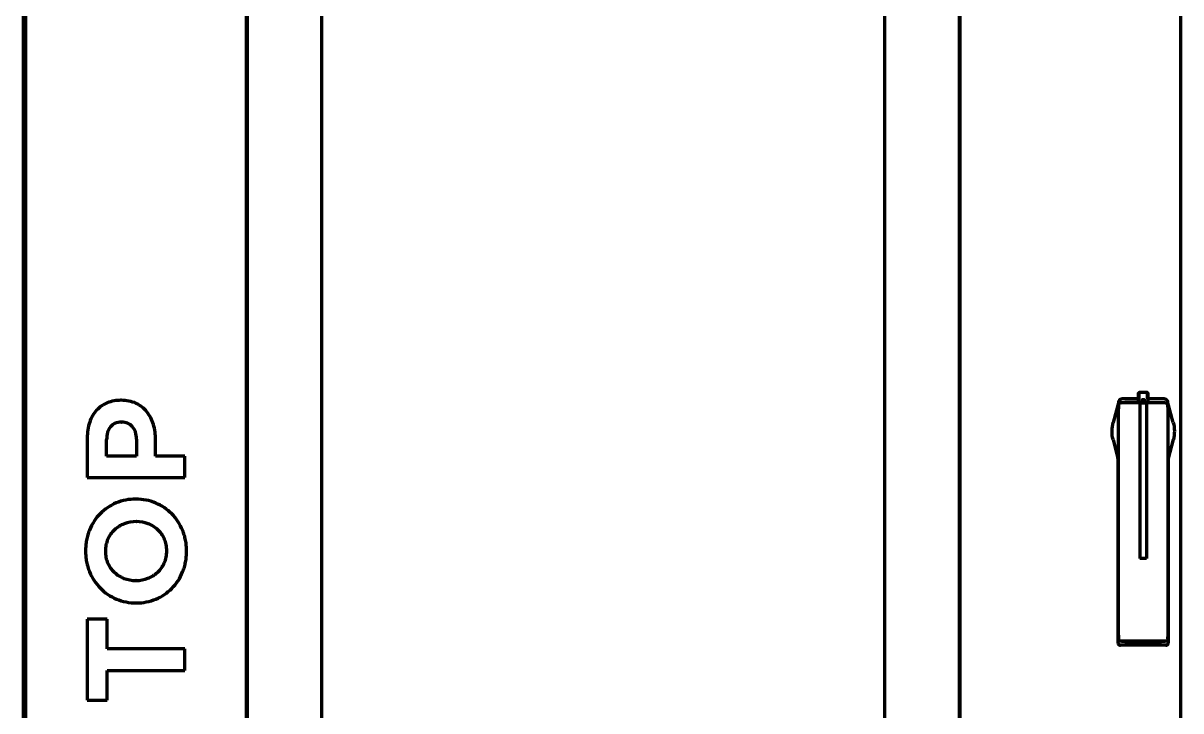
# Model space of a CAD drawing. Header units: inches. Extents: x 904 to 7172, y 213 to 5528.
# Drawn here: x 2797 to 3689, y 2673 to 3203 of the extents above; entities that cross this region are included whole.
import ezdxf

# ---------------------------------------------------------------- set-up
doc = ezdxf.new("R2010")
doc.units = ezdxf.units.IN

msp = doc.modelspace()

# ---------------------------------------------------------------- linework, layer by layer
at = {"linetype": 'Continuous', "lineweight": 70}
for p, q in [((2797.12, 3702.12), (2797.12, 2036.92)), ((2799.12, 2052.72), (2799.12, 3700.72)), ((2969.12, 2250.74), (2969.12, 3700.72)), ((2969.62, 3700.22), (2969.62, 2250.82)), ((3518.62, 2250.82), (3518.62, 3700.22)), ((3519.12, 2250.74), (3519.12, 3700.72)), ((3689.12, 2052.72), (3689.12, 3700.72)), ((3027.12, 3585.22), (3027.12, 2365.82)), ((3461.12, 2365.82), (3461.12, 3585.22)), ((3657.1, 2918.95), (3663.14, 2918.95)), ((2872.72, 2912.72), (2872.5, 2912.72)), ((3641.44, 2911.91), (3637.01, 2895.75)), ((3641.13, 2909.02), (3641.33, 2909.92)), ((3645.94, 2910.82), (3643.13, 2910.82)), ((3643.31, 2910.95), (3645.97, 2910.95)), ((3644.39, 2910.82), (3644.39, 2910.95)), ((3645.92, 2911.2), (3656.26, 2911.2)), ((3657.62, 2910.82), (3645.94, 2910.82)), ((3645.97, 2910.95), (3656.26, 2910.95)), ((3654.37, 2910.95), (3654.37, 2910.82)), ((3656.26, 2911.2), (3656.26, 2911.96)), ((3656.26, 2910.95), (3656.39, 2910.95)), ((3656.3, 2913.96), (3656.47, 2913.79)), ((3656.39, 2910.95), (3656.39, 2910.82)), ((3656.4, 2910.95), (3656.5, 2910.95)), ((3656.5, 2910.95), (3656.5, 2913.95)), ((3656.98, 2910.95), (3656.5, 2910.95)), ((3656.84, 2910.95), (3656.84, 2910.82)), ((3656.98, 2910.95), (3658.38, 2910.95)), ((3657.62, 2910.82), (3662.62, 2910.82)), ((3657.62, 2910.82), (3657.62, 2790.72)), ((3658.62, 2910.95), (3658.38, 2910.95)), ((3658.62, 2910.95), (3658.62, 2912.45)), ((3659.11, 2910.95), (3658.62, 2910.95)), ((3661.13, 2910.95), (3659.11, 2910.95)), ((3661.11, 2913.2), (3659.12, 2913.2)), ((3659.12, 2912.95), (3661.12, 2912.95)), ((3661.62, 2910.95), (3661.13, 2910.95)), ((3661.62, 2910.95), (3661.62, 2912.45)), ((3661.86, 2910.95), (3661.62, 2910.95)), ((3661.86, 2910.95), (3663.26, 2910.95)), ((3674.29, 2910.82), (3662.62, 2910.82)), ((3662.62, 2910.82), (3662.62, 2790.72)), ((3663.74, 2910.95), (3663.26, 2910.95)), ((3663.4, 2910.95), (3663.4, 2910.82)), ((3663.74, 2913.95), (3663.74, 2910.95)), ((3663.74, 2910.95), (3663.83, 2910.95)), ((3663.94, 2913.96), (3663.77, 2913.79)), ((3663.85, 2910.95), (3663.85, 2910.82)), ((3663.85, 2910.95), (3663.97, 2910.95)), ((3663.97, 2910.95), (3674.26, 2910.95)), ((3663.98, 2911.2), (3663.98, 2911.96)), ((3665.87, 2910.82), (3665.87, 2910.95)), ((3674.26, 2910.95), (3676.93, 2910.95)), ((3677.11, 2910.82), (3674.29, 2910.82)), ((3675.85, 2910.95), (3675.85, 2910.82)), ((3683.22, 2895.75), (3678.8, 2911.91)), ((3679.1, 2909.02), (3678.91, 2909.92)), ((3640.98, 2731.68), (3640.98, 2906.24)), ((3679.26, 2731.68), (3679.26, 2906.24)), ((2872.83, 2895.95), (2873.04, 2895.95)), ((2846.48, 2883.9), (2846.48, 2853.15)), ((2861.43, 2869.71), (2861.43, 2882.5)), ((2884.44, 2882.83), (2884.44, 2869.71)), ((2899.17, 2869.71), (2899.17, 2882.29)), ((3636.12, 2888.9), (3636.12, 2889.06)), ((3636.88, 2882.58), (3640.55, 2867.77)), ((3679.69, 2867.8), (3683.35, 2882.58)), ((3684.11, 2889.06), (3684.11, 2888.9)), ((2884.44, 2869.71), (2861.43, 2869.71)), ((2921.76, 2869.71), (2899.17, 2869.71)), ((2921.76, 2853.15), (2921.76, 2869.71)), ((3640.69, 2867.62), (3640.69, 2725.97)), ((3679.55, 2725.97), (3679.55, 2867.58)), ((2846.48, 2853.15), (2921.76, 2853.15)), ((2884.12, 2836.59), (2883.9, 2836.59)), ((2884.12, 2819.27), (2884.33, 2819.27)), ((3662.62, 2790.72), (3657.62, 2790.72)), ((2884.12, 2773.89), (2883.9, 2773.89)), ((2884.12, 2756.58), (2884.33, 2756.58)), ((2861.75, 2744.09), (2846.48, 2744.09)), ((2846.48, 2744.09), (2846.48, 2681.72)), ((2861.75, 2721.19), (2861.75, 2744.09)), ((2921.76, 2721.19), (2861.75, 2721.19)), ((2921.76, 2704.63), (2921.76, 2721.19)), ((3641.13, 2728.9), (3641.33, 2727.99)), ((3643.31, 2723.97), (3642.69, 2723.97)), ((3645.94, 2727.1), (3643.13, 2727.1)), ((3645.97, 2726.97), (3643.31, 2726.97)), ((3646.38, 2723.97), (3643.31, 2723.97)), ((3674.32, 2726.72), (3645.92, 2726.72)), ((3674.29, 2727.1), (3645.94, 2727.1)), ((3674.26, 2726.97), (3645.97, 2726.97)), ((3673.86, 2723.97), (3646.38, 2723.97)), ((3676.93, 2723.97), (3673.86, 2723.97)), ((3676.93, 2726.97), (3674.26, 2726.97)), ((3677.11, 2727.1), (3674.29, 2727.1)), ((3677.54, 2723.97), (3676.93, 2723.97)), ((3679.1, 2728.9), (3678.91, 2727.99)), ((2861.75, 2704.63), (2921.76, 2704.63)), ((2861.75, 2681.72), (2861.75, 2704.63)), ((2846.48, 2681.72), (2861.75, 2681.72))]:
    msp.add_line(p, q, dxfattribs=at)
for centre, start, end in [((3659.12, 2912.45), 90, 180), ((3661.12, 2912.45), 0, 90)]:
    msp.add_arc(centre, 0.5, start, end, dxfattribs=at)
for centre, major_axis, ratio, start_param, end_param in [((3641.21, 2906.24), (0, -2.96), 0.078459, 3.489667, 4.712389), ((3641.73, 2895.86), (0, -14.97), 0.078459, 3.390853, 3.489628), ((3647.3, 2913.86), (4, 0), 0.017455, 1.803065, 2.654284), ((3660.12, 2912.92), (59.7, 0), 0.017455, 1.634877, 1.803065), ((3656.4, 2910.55), (0, 0.4), 0.035998, 0, 0.799669), ((3663.83, 2910.55), (0, 0.4), 0.035998, 5.483517, 6.283185), ((3660.12, 2912.92), (59.7, 0), 0.017455, 1.338527, 1.506716), ((3672.94, 2913.86), (4, 0), 0.017455, 0.48731, 1.338527), ((3678.51, 2895.86), (0, -14.97), 0.078459, 2.793557, 2.892332), ((3679.02, 2906.24), (0, -2.96), 0.078459, 1.570796, 2.793518), ((3641.21, 2731.68), (0, 2.96), 0.078459, 1.570796, 2.793518), ((3679.02, 2731.68), (0, 2.96), 0.078459, 3.489667, 4.712389), ((3642.69, 2725.97), (2, 0), 0.999657, 3.141593, 4.712389), ((3641.73, 2742.06), (0, -14.97), 0.078459, 5.935149, 6.033925), ((3677.54, 2725.97), (2, 0), 0.999657, 4.712389, 6.283185), ((3678.51, 2742.06), (0, -14.97), 0.078459, 0.249261, 0.348036)]:
    msp.add_ellipse(centre, major_axis=major_axis, ratio=ratio, start_param=start_param, end_param=end_param, dxfattribs=at)
for points, degree, knots in [([(3656.5, 2913.95), (3656.5, 2914.03), (3656.5, 2914.11), (3656.5, 2914.28), (3656.5, 2914.36), (3656.5, 2914.6), (3656.5, 2914.76), (3656.51, 2915.07), (3656.51, 2915.22), (3656.51, 2915.41), (3656.51, 2915.45), (3656.51, 2915.52), (3656.51, 2915.63), (3656.51, 2915.81), (3656.51, 2915.95), (3656.51, 2916.05), (3656.51, 2916.08), (3656.52, 2916.15), (3656.52, 2916.19), (3656.52, 2916.35), (3656.52, 2916.47), (3656.52, 2916.71), (3656.53, 2916.83), (3656.53, 2917.04), (3656.53, 2917.15), (3656.54, 2917.29), (3656.54, 2917.34), (3656.54, 2917.41), (3656.54, 2917.43), (3656.54, 2917.48), (3656.54, 2917.5), (3656.54, 2917.61), (3656.55, 2917.69), (3656.55, 2917.83), (3656.56, 2917.97), (3656.56, 2918.08), (3656.57, 2918.15), (3656.57, 2918.16), (3656.57, 2918.19), (3656.57, 2918.2), (3656.57, 2918.23), (3656.57, 2918.25), (3656.58, 2918.31), (3656.58, 2918.37), (3656.59, 2918.41), (3656.59, 2918.44), (3656.6, 2918.45), (3656.6, 2918.45)], 3, [0, 0, 0, 0, 0.03125, 0.03125, 0.0625, 0.0625, 0.125, 0.125, 0.1875, 0.1875, 0.203125, 0.203125, 0.21875, 0.25, 0.28125, 0.28125, 0.296875, 0.296875, 0.3125, 0.3125, 0.375, 0.375, 0.4375, 0.4375, 0.5, 0.5, 0.53125, 0.53125, 0.546875, 0.546875, 0.5625, 0.5625, 0.625, 0.625, 0.6875, 0.75, 0.75, 0.765625, 0.765625, 0.78125, 0.78125, 0.8125, 0.8125, 0.875, 0.9375, 0.9375, 1, 1, 1, 1]), ([(3656.98, 2913.95), (3656.98, 2913.99), (3656.98, 2914.04), (3656.98, 2914.13), (3656.98, 2914.17), (3656.98, 2914.26), (3656.98, 2914.31), (3656.98, 2914.4), (3656.98, 2914.44), (3656.98, 2914.67), (3656.98, 2914.84), (3656.98, 2915.18), (3656.98, 2915.35), (3656.98, 2915.56), (3656.98, 2915.6), (3656.98, 2915.68), (3656.98, 2915.72), (3656.99, 2915.84), (3656.99, 2915.92), (3656.99, 2916.16), (3656.99, 2916.31), (3656.99, 2916.49), (3657, 2916.53), (3657, 2916.6), (3657, 2916.71), (3657, 2916.81), (3657, 2917.01), (3657.01, 2917.13), (3657.01, 2917.38), (3657.01, 2917.49), (3657.02, 2917.65), (3657.02, 2917.71), (3657.02, 2917.81), (3657.02, 2917.86), (3657.03, 2918.01), (3657.03, 2918.1), (3657.04, 2918.26), (3657.04, 2918.41), (3657.05, 2918.54), (3657.06, 2918.61), (3657.06, 2918.63), (3657.06, 2918.65), (3657.06, 2918.67), (3657.06, 2918.7), (3657.06, 2918.73), (3657.07, 2918.79), (3657.08, 2918.87), (3657.08, 2918.91), (3657.09, 2918.93), (3657.09, 2918.94), (3657.09, 2918.94), (3657.09, 2918.94), (3657.1, 2918.95), (3657.1, 2918.95), (3657.1, 2918.95), (3657.1, 2918.95), (3657.1, 2918.95)], 3, [0, 0, 0, 0, 0.015625, 0.015625, 0.03125, 0.03125, 0.046875, 0.046875, 0.0625, 0.0625, 0.125, 0.125, 0.1875, 0.1875, 0.203125, 0.203125, 0.21875, 0.21875, 0.25, 0.25, 0.3125, 0.3125, 0.328125, 0.328125, 0.34375, 0.375, 0.375, 0.4375, 0.4375, 0.5, 0.5, 0.53125, 0.53125, 0.5625, 0.5625, 0.625, 0.625, 0.6875, 0.75, 0.75, 0.765625, 0.765625, 0.78125, 0.78125, 0.8125, 0.8125, 0.875, 0.9375, 0.9375, 0.96875, 0.96875, 0.984375, 0.992188, 0.996094, 0.996094, 1, 1, 1, 1]), ([(3663.14, 2918.95), (3663.14, 2918.95), (3663.14, 2918.95), (3663.14, 2918.95), (3663.14, 2918.95), (3663.14, 2918.94), (3663.15, 2918.94), (3663.15, 2918.93), (3663.15, 2918.91), (3663.16, 2918.89), (3663.16, 2918.88), (3663.16, 2918.87), (3663.16, 2918.86), (3663.16, 2918.83), (3663.17, 2918.79), (3663.18, 2918.71), (3663.18, 2918.61), (3663.19, 2918.48), (3663.2, 2918.34), (3663.2, 2918.26), (3663.2, 2918.16), (3663.2, 2918.14), (3663.2, 2918.09), (3663.21, 2918.03), (3663.21, 2917.96), (3663.21, 2917.81), (3663.22, 2917.71), (3663.22, 2917.57), (3663.22, 2917.54), (3663.22, 2917.49), (3663.22, 2917.46), (3663.23, 2917.37), (3663.23, 2917.31), (3663.23, 2917.13), (3663.23, 2917), (3663.24, 2916.74), (3663.24, 2916.6), (3663.24, 2916.41), (3663.24, 2916.38), (3663.25, 2916.3), (3663.25, 2916.27), (3663.25, 2916.15), (3663.25, 2916.08), (3663.25, 2915.84), (3663.25, 2915.68), (3663.26, 2915.36), (3663.26, 2915.19), (3663.26, 2914.93), (3663.26, 2914.84), (3663.26, 2914.71), (3663.26, 2914.67), (3663.26, 2914.58), (3663.26, 2914.53), (3663.26, 2914.31), (3663.26, 2914.13), (3663.26, 2913.95)], 3, [0, 0, 0, 0, 0.003906, 0.003906, 0.007812, 0.015625, 0.03125, 0.0625, 0.09375, 0.09375, 0.109375, 0.109375, 0.125, 0.125, 0.1875, 0.1875, 0.25, 0.3125, 0.3125, 0.375, 0.375, 0.390625, 0.390625, 0.40625, 0.4375, 0.4375, 0.5, 0.5, 0.515625, 0.515625, 0.53125, 0.53125, 0.5625, 0.5625, 0.625, 0.625, 0.6875, 0.6875, 0.703125, 0.703125, 0.71875, 0.71875, 0.75, 0.75, 0.8125, 0.8125, 0.875, 0.875, 0.90625, 0.90625, 0.921875, 0.921875, 0.9375, 0.9375, 1, 1, 1, 1]), ([(3663.64, 2918.45), (3663.64, 2918.45), (3663.64, 2918.44), (3663.65, 2918.42), (3663.65, 2918.41), (3663.65, 2918.39), (3663.65, 2918.38), (3663.66, 2918.34), (3663.66, 2918.31), (3663.67, 2918.23), (3663.67, 2918.14), (3663.68, 2918.03), (3663.68, 2917.9), (3663.69, 2917.84), (3663.69, 2917.74), (3663.69, 2917.72), (3663.69, 2917.68), (3663.69, 2917.62), (3663.69, 2917.56), (3663.7, 2917.43), (3663.7, 2917.34), (3663.7, 2917.19), (3663.71, 2917.14), (3663.71, 2917.04), (3663.71, 2916.99), (3663.71, 2916.82), (3663.71, 2916.71), (3663.72, 2916.47), (3663.72, 2916.34), (3663.72, 2916.15), (3663.72, 2916.08), (3663.72, 2915.98), (3663.72, 2915.94), (3663.73, 2915.87), (3663.73, 2915.84), (3663.73, 2915.66), (3663.73, 2915.52), (3663.73, 2915.22), (3663.73, 2915.07), (3663.73, 2914.84), (3663.73, 2914.76), (3663.73, 2914.64), (3663.73, 2914.6), (3663.73, 2914.52), (3663.73, 2914.48), (3663.73, 2914.28), (3663.74, 2914.11), (3663.74, 2913.95)], 3, [0, 0, 0, 0, 0.0625, 0.0625, 0.09375, 0.09375, 0.125, 0.125, 0.1875, 0.1875, 0.25, 0.3125, 0.3125, 0.375, 0.375, 0.390625, 0.390625, 0.40625, 0.4375, 0.4375, 0.5, 0.5, 0.53125, 0.53125, 0.5625, 0.5625, 0.625, 0.625, 0.6875, 0.6875, 0.71875, 0.71875, 0.734375, 0.734375, 0.75, 0.75, 0.8125, 0.8125, 0.875, 0.875, 0.90625, 0.90625, 0.921875, 0.921875, 0.9375, 0.9375, 1, 1, 1, 1]), ([(2872.5, 2912.72), (2868.93, 2912.72), (2861.89, 2911.56), (2853.02, 2905.45), (2847.49, 2895.66), (2846.48, 2887.98), (2846.48, 2883.9)], 3, [0, 0, 0, 0, 0.246876, 0.476926, 0.718842, 1, 1, 1, 1]), ([(2899.17, 2882.29), (2899.17, 2886.29), (2898.22, 2893.98), (2893.2, 2904.23), (2884.23, 2911.37), (2876.63, 2912.72), (2872.72, 2912.72)], 3, [0, 0, 0, 0, 0.265754, 0.507017, 0.740214, 1, 1, 1, 1]), ([(3641.32, 2911.04), (3641.32, 2911.05), (3641.32, 2911.07), (3641.32, 2911.1), (3641.32, 2911.13), (3641.32, 2911.16), (3641.32, 2911.2), (3641.33, 2911.23), (3641.33, 2911.26), (3641.33, 2911.29), (3641.33, 2911.32), (3641.34, 2911.35), (3641.34, 2911.38), (3641.34, 2911.41), (3641.35, 2911.45), (3641.35, 2911.48), (3641.36, 2911.51), (3641.36, 2911.54), (3641.37, 2911.57), (3641.37, 2911.6), (3641.38, 2911.63), (3641.38, 2911.66), (3641.39, 2911.69), (3641.4, 2911.72), (3641.4, 2911.75), (3641.41, 2911.78), (3641.42, 2911.81), (3641.42, 2911.84), (3641.43, 2911.87), (3641.44, 2911.9), (3641.45, 2911.93), (3641.46, 2911.96), (3641.47, 2911.99), (3641.47, 2912.02), (3641.48, 2912.05), (3641.49, 2912.08), (3641.5, 2912.11), (3641.51, 2912.14), (3641.52, 2912.17), (3641.54, 2912.2), (3641.55, 2912.23), (3641.56, 2912.26), (3641.57, 2912.29), (3641.58, 2912.31), (3641.59, 2912.34), (3641.61, 2912.37), (3641.62, 2912.4), (3641.63, 2912.43), (3641.64, 2912.46), (3641.66, 2912.48), (3641.67, 2912.51), (3641.69, 2912.54), (3641.7, 2912.56), (3641.72, 2912.59), (3641.73, 2912.62), (3641.75, 2912.65), (3641.76, 2912.67), (3641.78, 2912.7), (3641.79, 2912.72), (3641.81, 2912.75), (3641.83, 2912.78), (3641.84, 2912.8), (3641.86, 2912.83), (3641.88, 2912.85), (3641.9, 2912.88), (3641.91, 2912.9), (3641.93, 2912.93), (3641.98, 2912.99), (3642.07, 2913.1), (3642.2, 2913.24), (3642.34, 2913.36), (3642.5, 2913.48), (3642.66, 2913.59), (3642.83, 2913.68), (3643.01, 2913.76), (3643.2, 2913.82), (3643.41, 2913.87), (3643.56, 2913.89), (3643.66, 2913.89), (3643.69, 2913.9), (3643.73, 2913.9), (3643.75, 2913.9), (3643.76, 2913.9)], 3, [0, 0, 0, 0, 0.007632, 0.015256, 0.02287, 0.030477, 0.038075, 0.045665, 0.053246, 0.06082, 0.068385, 0.075943, 0.083493, 0.091035, 0.098569, 0.106096, 0.113616, 0.121129, 0.128634, 0.136132, 0.143624, 0.151108, 0.158586, 0.166058, 0.173522, 0.180981, 0.188433, 0.195879, 0.203319, 0.210754, 0.218182, 0.225605, 0.233022, 0.240434, 0.247841, 0.255243, 0.262639, 0.270031, 0.277418, 0.2848, 0.292178, 0.299551, 0.30692, 0.314286, 0.321647, 0.329004, 0.336358, 0.343708, 0.351055, 0.358399, 0.365739, 0.373077, 0.380411, 0.387743, 0.395073, 0.4024, 0.409725, 0.417048, 0.424369, 0.431688, 0.439006, 0.446322, 0.453637, 0.460951, 0.468264, 0.475576, 0.482887, 0.490198, 0.535154, 0.580389, 0.62593, 0.671807, 0.718053, 0.763801, 0.811489, 0.861124, 0.912709, 0.966249, 0.9747, 0.983143, 0.991576, 1, 1, 1, 1]), ([(3641.44, 2910.36), (3641.45, 2910.38), (3641.46, 2910.4), (3641.47, 2910.43), (3641.48, 2910.44), (3641.49, 2910.46), (3641.5, 2910.47), (3641.53, 2910.52), (3641.57, 2910.55), (3641.65, 2910.61), (3641.7, 2910.64), (3641.81, 2910.68), (3641.88, 2910.71), (3641.97, 2910.73), (3641.99, 2910.73), (3642.03, 2910.74), (3642.05, 2910.75), (3642.1, 2910.76), (3642.15, 2910.76), (3642.27, 2910.78), (3642.37, 2910.79), (3642.56, 2910.81), (3642.67, 2910.81), (3642.89, 2910.82), (3643.01, 2910.82), (3643.13, 2910.82)], 3, [0, 0, 0, 0, 0.0625, 0.0625, 0.09375, 0.09375, 0.125, 0.125, 0.25, 0.25, 0.375, 0.375, 0.5, 0.5, 0.53125, 0.53125, 0.5625, 0.5625, 0.625, 0.625, 0.75, 0.75, 0.875, 0.875, 1, 1, 1, 1]), ([(3643.75, 2910.91), (3643.76, 2910.91), (3643.78, 2910.91), (3643.83, 2910.91), (3643.85, 2910.91), (3643.9, 2910.92), (3643.93, 2910.92), (3643.97, 2910.92), (3643.98, 2910.92), (3644.01, 2910.92), (3644.02, 2910.92), (3644.07, 2910.92), (3644.09, 2910.92), (3644.14, 2910.92), (3644.15, 2910.92), (3644.18, 2910.92), (3644.19, 2910.92), (3644.24, 2910.92), (3644.26, 2910.92), (3644.3, 2910.92), (3644.32, 2910.92), (3644.34, 2910.92), (3644.36, 2910.92), (3644.37, 2910.91)], 3, [0, 0, 0, 0, 0.125, 0.125, 0.25, 0.25, 0.375, 0.375, 0.4375, 0.4375, 0.5, 0.5, 0.625, 0.625, 0.6875, 0.6875, 0.75, 0.75, 0.875, 0.875, 0.9375, 0.9375, 1, 1, 1, 1]), ([(3656.3, 2913.96), (3656.29, 2913.96), (3656.29, 2913.95), (3656.29, 2913.91), (3656.29, 2913.9), (3656.28, 2913.87), (3656.28, 2913.86), (3656.28, 2913.84), (3656.28, 2913.83), (3656.28, 2913.77), (3656.28, 2913.71), (3656.28, 2913.62), (3656.27, 2913.6), (3656.27, 2913.56), (3656.27, 2913.54), (3656.27, 2913.48), (3656.27, 2913.43), (3656.27, 2913.29), (3656.27, 2913.19), (3656.27, 2913.06), (3656.27, 2913.03), (3656.26, 2912.97), (3656.26, 2912.94), (3656.26, 2912.85), (3656.26, 2912.74), (3656.26, 2912.61), (3656.26, 2912.52), (3656.26, 2912.48), (3656.26, 2912.42), (3656.26, 2912.39), (3656.26, 2912.22), (3656.26, 2912.09), (3656.26, 2911.96)], 3, [0, 0, 0, 0, 0.125, 0.125, 0.1875, 0.1875, 0.21875, 0.21875, 0.25, 0.25, 0.375, 0.375, 0.40625, 0.40625, 0.4375, 0.4375, 0.5, 0.5, 0.625, 0.625, 0.65625, 0.65625, 0.6875, 0.6875, 0.75, 0.8125, 0.8125, 0.84375, 0.84375, 0.875, 0.875, 1, 1, 1, 1]), ([(3656.26, 2911.2), (3656.26, 2911.18), (3656.26, 2911.16), (3656.26, 2911.14), (3656.26, 2911.13), (3656.26, 2911.12), (3656.26, 2911.11), (3656.26, 2911.09), (3656.26, 2911.07), (3656.26, 2911.05), (3656.26, 2911.04), (3656.26, 2911.03), (3656.26, 2911.03), (3656.26, 2911.01), (3656.26, 2911), (3656.26, 2910.98), (3656.26, 2910.98), (3656.26, 2910.97), (3656.26, 2910.97), (3656.26, 2910.96), (3656.26, 2910.96), (3656.26, 2910.95), (3656.26, 2910.95), (3656.26, 2910.95), (3656.26, 2910.95)], 3, [0, 0, 0, 0, 0.125, 0.125, 0.1875, 0.1875, 0.25, 0.25, 0.375, 0.375, 0.4375, 0.4375, 0.5, 0.5, 0.625, 0.625, 0.6875, 0.6875, 0.75, 0.8125, 0.8125, 0.875, 0.875, 1, 1, 1, 1]), ([(3663.98, 2911.96), (3663.98, 2912.09), (3663.98, 2912.22), (3663.98, 2912.42), (3663.98, 2912.48), (3663.98, 2912.56), (3663.98, 2912.58), (3663.98, 2912.61), (3663.98, 2912.62), (3663.97, 2912.67), (3663.97, 2912.7), (3663.97, 2912.85), (3663.97, 2912.97), (3663.97, 2913.11), (3663.97, 2913.13), (3663.97, 2913.19), (3663.97, 2913.21), (3663.97, 2913.29), (3663.97, 2913.34), (3663.96, 2913.48), (3663.96, 2913.56), (3663.96, 2913.65), (3663.96, 2913.67), (3663.96, 2913.7), (3663.96, 2913.72), (3663.96, 2913.76), (3663.96, 2913.82), (3663.95, 2913.86), (3663.95, 2913.89), (3663.95, 2913.9), (3663.95, 2913.91), (3663.95, 2913.92), (3663.95, 2913.95), (3663.94, 2913.96), (3663.94, 2913.96)], 3, [0, 0, 0, 0, 0.125, 0.125, 0.1875, 0.1875, 0.203125, 0.203125, 0.21875, 0.21875, 0.25, 0.25, 0.375, 0.375, 0.40625, 0.40625, 0.4375, 0.4375, 0.5, 0.5, 0.625, 0.625, 0.65625, 0.65625, 0.6875, 0.6875, 0.75, 0.8125, 0.8125, 0.84375, 0.84375, 0.875, 0.875, 1, 1, 1, 1]), ([(3663.97, 2910.95), (3663.97, 2910.95), (3663.97, 2910.95), (3663.97, 2910.95), (3663.97, 2910.95), (3663.97, 2910.96), (3663.97, 2910.96), (3663.97, 2910.97), (3663.97, 2910.98), (3663.98, 2911), (3663.98, 2911.01), (3663.98, 2911.03), (3663.98, 2911.04), (3663.98, 2911.06), (3663.98, 2911.07), (3663.98, 2911.09), (3663.98, 2911.1), (3663.98, 2911.12), (3663.98, 2911.13), (3663.98, 2911.14), (3663.98, 2911.16), (3663.98, 2911.18), (3663.98, 2911.2)], 3, [0, 0, 0, 0, 0.125, 0.125, 0.1875, 0.1875, 0.25, 0.25, 0.375, 0.375, 0.5, 0.5, 0.625, 0.625, 0.6875, 0.6875, 0.75, 0.8125, 0.8125, 0.875, 0.875, 1, 1, 1, 1]), ([(3675.87, 2910.91), (3675.89, 2910.92), (3675.92, 2910.92), (3675.96, 2910.92), (3675.97, 2910.92), (3676, 2910.92), (3676.01, 2910.92), (3676.06, 2910.92), (3676.08, 2910.92), (3676.14, 2910.92), (3676.17, 2910.92), (3676.21, 2910.92), (3676.23, 2910.92), (3676.25, 2910.92), (3676.27, 2910.92), (3676.31, 2910.92), (3676.33, 2910.92), (3676.37, 2910.91), (3676.38, 2910.91), (3676.41, 2910.91), (3676.42, 2910.91), (3676.45, 2910.91), (3676.47, 2910.91), (3676.49, 2910.91)], 3, [0, 0, 0, 0, 0.125, 0.125, 0.1875, 0.1875, 0.25, 0.25, 0.375, 0.375, 0.5, 0.5, 0.5625, 0.5625, 0.625, 0.625, 0.75, 0.75, 0.8125, 0.8125, 0.875, 0.875, 1, 1, 1, 1]), ([(3676.47, 2913.9), (3676.48, 2913.9), (3676.5, 2913.9), (3676.52, 2913.9), (3676.54, 2913.9), (3676.57, 2913.89), (3676.59, 2913.89), (3676.67, 2913.89), (3676.81, 2913.87), (3677, 2913.83), (3677.18, 2913.77), (3677.35, 2913.7), (3677.52, 2913.62), (3677.69, 2913.52), (3677.85, 2913.4), (3677.99, 2913.27), (3678.13, 2913.14), (3678.25, 2913), (3678.36, 2912.85), (3678.45, 2912.71), (3678.54, 2912.57), (3678.6, 2912.45), (3678.64, 2912.36), (3678.66, 2912.3), (3678.68, 2912.25), (3678.71, 2912.19), (3678.73, 2912.13), (3678.75, 2912.07), (3678.77, 2912.02), (3678.78, 2911.96), (3678.8, 2911.9), (3678.81, 2911.84), (3678.83, 2911.78), (3678.84, 2911.72), (3678.85, 2911.66), (3678.87, 2911.6), (3678.88, 2911.54), (3678.89, 2911.47), (3678.89, 2911.41), (3678.9, 2911.35), (3678.91, 2911.29), (3678.91, 2911.23), (3678.92, 2911.16), (3678.92, 2911.1), (3678.92, 2911.06), (3678.92, 2911.04)], 3, [0, 0, 0, 0, 0.005575, 0.01117, 0.016785, 0.022421, 0.028076, 0.033751, 0.082723, 0.130244, 0.176322, 0.220964, 0.264181, 0.312107, 0.359498, 0.406382, 0.452791, 0.498752, 0.539138, 0.579405, 0.619576, 0.659672, 0.674176, 0.6887, 0.703244, 0.71781, 0.732398, 0.74701, 0.761647, 0.776309, 0.790999, 0.805716, 0.820462, 0.835238, 0.850045, 0.864883, 0.879754, 0.894658, 0.909597, 0.924571, 0.939582, 0.954629, 0.969714, 0.984837, 1, 1, 1, 1]), ([(3677.11, 2910.82), (3677.23, 2910.82), (3677.35, 2910.82), (3677.57, 2910.81), (3677.67, 2910.81), (3677.87, 2910.79), (3677.96, 2910.78), (3678.09, 2910.76), (3678.13, 2910.76), (3678.19, 2910.75), (3678.21, 2910.74), (3678.25, 2910.73), (3678.27, 2910.73), (3678.36, 2910.71), (3678.42, 2910.68), (3678.54, 2910.64), (3678.59, 2910.61), (3678.67, 2910.55), (3678.71, 2910.52), (3678.74, 2910.47), (3678.75, 2910.46), (3678.76, 2910.44), (3678.77, 2910.43), (3678.78, 2910.4), (3678.79, 2910.38), (3678.8, 2910.36)], 3, [0, 0, 0, 0, 0.125, 0.125, 0.25, 0.25, 0.375, 0.375, 0.4375, 0.4375, 0.46875, 0.46875, 0.5, 0.5, 0.625, 0.625, 0.75, 0.75, 0.875, 0.875, 0.90625, 0.90625, 0.9375, 0.9375, 1, 1, 1, 1]), ([(2872.83, 2895.95), (2871.16, 2895.95), (2867.93, 2895.45), (2863.98, 2892.49), (2861.79, 2887.88), (2861.43, 2884.38), (2861.43, 2882.5)], 3, [0, 0, 0, 0, 0.251665, 0.476381, 0.716008, 1, 1, 1, 1]), ([(2884.44, 2882.83), (2884.44, 2884.7), (2883.98, 2888.2), (2881.5, 2892.64), (2877.63, 2895.39), (2874.57, 2895.95), (2873.04, 2895.95)], 3, [0, 0, 0, 0, 0.28912, 0.535012, 0.763547, 1, 1, 1, 1]), ([(3640.69, 2867.58), (3640.69, 2867.58), (3640.69, 2867.59), (3640.68, 2867.59), (3640.68, 2867.6), (3640.67, 2867.6), (3640.67, 2867.61), (3640.66, 2867.62), (3640.66, 2867.62), (3640.65, 2867.63), (3640.65, 2867.64), (3640.64, 2867.64), (3640.64, 2867.65), (3640.63, 2867.66), (3640.63, 2867.66), (3640.63, 2867.67), (3640.62, 2867.68), (3640.62, 2867.68), (3640.61, 2867.69), (3640.61, 2867.69), (3640.61, 2867.7), (3640.6, 2867.7), (3640.6, 2867.71), (3640.6, 2867.71), (3640.6, 2867.71), (3640.59, 2867.72), (3640.59, 2867.72), (3640.59, 2867.72), (3640.59, 2867.73), (3640.58, 2867.73), (3640.58, 2867.73), (3640.58, 2867.73), (3640.58, 2867.74), (3640.57, 2867.74), (3640.57, 2867.74), (3640.57, 2867.74), (3640.57, 2867.75), (3640.56, 2867.75), (3640.56, 2867.75), (3640.56, 2867.76), (3640.56, 2867.76), (3640.56, 2867.76), (3640.55, 2867.77), (3640.55, 2867.77), (3640.55, 2867.77), (3640.55, 2867.78), (3640.55, 2867.78), (3640.55, 2867.78), (3640.55, 2867.79), (3640.55, 2867.79), (3640.54, 2867.79), (3640.54, 2867.79), (3640.54, 2867.79), (3640.54, 2867.8), (3640.54, 2867.8), (3640.54, 2867.8), (3640.54, 2867.81), (3640.54, 2867.81), (3640.54, 2867.81), (3640.54, 2867.82), (3640.54, 2867.82), (3640.54, 2867.82), (3640.54, 2867.82), (3640.54, 2867.82)], 3, [0, 0, 0, 0, 0.027827, 0.054844, 0.081048, 0.106438, 0.131015, 0.154782, 0.177745, 0.199912, 0.221289, 0.241888, 0.261718, 0.280791, 0.299119, 0.316713, 0.333586, 0.34975, 0.365219, 0.380004, 0.394119, 0.407575, 0.420385, 0.432562, 0.444116, 0.455062, 0.467544, 0.480326, 0.493396, 0.506744, 0.520361, 0.534236, 0.548363, 0.562734, 0.577346, 0.592193, 0.607274, 0.622588, 0.638136, 0.653921, 0.669947, 0.68622, 0.702748, 0.719542, 0.736612, 0.753972, 0.771637, 0.789626, 0.807956, 0.826651, 0.831578, 0.838061, 0.846105, 0.855716, 0.866904, 0.879682, 0.894068, 0.910088, 0.927772, 0.947158, 0.968275, 0.991146, 1, 1, 1, 1]), ([(3640.55, 2867.82), (3640.55, 2867.81), (3640.56, 2867.81), (3640.56, 2867.81), (3640.57, 2867.81), (3640.57, 2867.8), (3640.58, 2867.8), (3640.58, 2867.8), (3640.59, 2867.79), (3640.6, 2867.79), (3640.61, 2867.78), (3640.62, 2867.77), (3640.63, 2867.76), (3640.64, 2867.75), (3640.65, 2867.74), (3640.67, 2867.73), (3640.68, 2867.72), (3640.7, 2867.71), (3640.71, 2867.69), (3640.73, 2867.68), (3640.75, 2867.67), (3640.75, 2867.66), (3640.75, 2867.66)], 3, [0, 0, 0, 0, 0.045191, 0.091106, 0.137751, 0.185142, 0.233292, 0.282217, 0.33193, 0.382443, 0.433769, 0.485917, 0.538895, 0.592708, 0.647354, 0.70283, 0.759136, 0.816268, 0.874227, 0.933011, 0.992621, 1, 1, 1, 1]), ([(3640.69, 2867.62), (3640.69, 2867.25), (3640.7, 2866.84), (3640.7, 2866.62), (3640.7, 2866.5), (3640.7, 2866.44), (3640.7, 2866.33), (3640.7, 2866.18)], 2, [0, 0, 0, 0.5, 0.6, 0.75, 0.75, 0.875, 1, 1, 1]), ([(3679.55, 2866.15), (3679.55, 2866.15), (3679.55, 2866.15), (3679.55, 2866.21), (3679.54, 2866.33), (3679.55, 2866.48), (3679.58, 2866.61)], 3, [0, 0, 0, 0, 0.010094, 0.129251, 0.312899, 1, 1, 1, 1]), ([(2883.9, 2836.59), (2878.78, 2836.59), (2871.05, 2835.1), (2862.12, 2830.3), (2856.33, 2825.51), (2851.55, 2819.61), (2848.58, 2813.92), (2846.86, 2808.99), (2845.91, 2805.05), (2845.42, 2801.64), (2845.22, 2798.84), (2845.17, 2796.69), (2845.22, 2794.54), (2845.42, 2791.74), (2845.91, 2788.32), (2846.88, 2784.37), (2848.62, 2779.42), (2851.62, 2773.7), (2856.44, 2767.77), (2862.27, 2762.94), (2871.23, 2758.1), (2878.98, 2756.58), (2884.12, 2756.58)], 3, [0, 0, 0, 0, 0.123917, 0.184114, 0.244066, 0.304568, 0.366477, 0.398301, 0.430866, 0.464324, 0.481445, 0.498853, 0.516267, 0.533403, 0.566924, 0.599592, 0.631558, 0.693842, 0.754792, 0.815192, 0.875765, 1, 1, 1, 1]), ([(2884.33, 2756.58), (2889.46, 2756.58), (2897.19, 2758.07), (2906.11, 2762.87), (2911.91, 2767.66), (2916.68, 2773.56), (2919.66, 2779.24), (2921.38, 2784.18), (2922.33, 2788.12), (2922.82, 2791.53), (2923.01, 2794.33), (2923.06, 2796.48), (2923.01, 2798.62), (2922.81, 2801.43), (2922.32, 2804.85), (2921.36, 2808.79), (2919.62, 2813.75), (2916.61, 2819.47), (2911.8, 2825.4), (2905.97, 2830.23), (2897.01, 2835.07), (2889.25, 2836.59), (2884.12, 2836.59)], 3, [0, 0, 0, 0, 0.123918, 0.184114, 0.244066, 0.304568, 0.366477, 0.398301, 0.430865, 0.464323, 0.481444, 0.498852, 0.516265, 0.533402, 0.566923, 0.59959, 0.631556, 0.69384, 0.75479, 0.815191, 0.875763, 1, 1, 1, 1]), ([(2884.12, 2819.27), (2881.02, 2819.27), (2874.9, 2818.18), (2868.33, 2814.11), (2864.41, 2809.62), (2862.18, 2805.69), (2861.02, 2802.02), (2860.54, 2798.91), (2860.42, 2796.48), (2860.54, 2794.05), (2861.01, 2790.95), (2862.14, 2787.3), (2864.34, 2783.4), (2868.21, 2778.96), (2874.74, 2774.94), (2880.82, 2773.89), (2883.9, 2773.89)], 3, [0, 0, 0, 0, 0.127847, 0.249993, 0.310751, 0.372176, 0.435396, 0.468166, 0.501956, 0.535711, 0.568373, 0.631172, 0.691951, 0.751943, 0.872689, 1, 1, 1, 1]), ([(2884.12, 2773.89), (2887.22, 2773.89), (2893.34, 2774.98), (2899.9, 2779.06), (2903.82, 2783.54), (2906.06, 2787.48), (2907.22, 2791.15), (2907.7, 2794.26), (2907.82, 2796.69), (2907.7, 2799.12), (2907.23, 2802.22), (2906.09, 2805.86), (2903.89, 2809.77), (2900.02, 2814.2), (2893.5, 2818.22), (2887.42, 2819.27), (2884.33, 2819.27)], 3, [0, 0, 0, 0, 0.127849, 0.249996, 0.310754, 0.372179, 0.435399, 0.468168, 0.501958, 0.535713, 0.568375, 0.631174, 0.691953, 0.751944, 0.872689, 1, 1, 1, 1]), ([(3643.13, 2727.1), (3643.01, 2727.1), (3642.89, 2727.1), (3642.67, 2727.11), (3642.56, 2727.11), (3642.37, 2727.13), (3642.27, 2727.14), (3642.15, 2727.15), (3642.1, 2727.16), (3642.05, 2727.17), (3642.03, 2727.18), (3641.99, 2727.19), (3641.97, 2727.19), (3641.88, 2727.21), (3641.81, 2727.23), (3641.7, 2727.28), (3641.65, 2727.31), (3641.57, 2727.37), (3641.53, 2727.4), (3641.5, 2727.45), (3641.49, 2727.46), (3641.48, 2727.48), (3641.47, 2727.49), (3641.46, 2727.52), (3641.45, 2727.54), (3641.44, 2727.56)], 3, [0, 0, 0, 0, 0.125, 0.125, 0.25, 0.25, 0.375, 0.375, 0.4375, 0.4375, 0.46875, 0.46875, 0.5, 0.5, 0.625, 0.625, 0.75, 0.75, 0.875, 0.875, 0.90625, 0.90625, 0.9375, 0.9375, 1, 1, 1, 1]), ([(3644.94, 2726.97), (3644.74, 2726.97), (3644.55, 2726.97), (3644.2, 2726.98), (3644.03, 2726.99), (3643.83, 2727), (3643.79, 2727.01), (3643.71, 2727.01), (3643.67, 2727.02), (3643.56, 2727.03), (3643.49, 2727.04), (3643.33, 2727.06), (3643.25, 2727.07), (3643.17, 2727.09)], 3, [0, 0, 0, 0, 0.275795, 0.275795, 0.551591, 0.551591, 0.62054, 0.62054, 0.689489, 0.689489, 0.827386, 0.827386, 1, 1, 1, 1]), ([(3677.03, 2727.08), (3676.96, 2727.07), (3676.89, 2727.06), (3676.78, 2727.04), (3676.74, 2727.04), (3676.67, 2727.03), (3676.56, 2727.02), (3676.45, 2727.01), (3676.21, 2726.99), (3676.04, 2726.98), (3675.68, 2726.97), (3675.5, 2726.97), (3675.3, 2726.97)], 3, [0, 0, 0, 0, 0.150923, 0.150923, 0.22168, 0.22168, 0.292436, 0.433949, 0.433949, 0.716974, 0.716974, 1, 1, 1, 1]), ([(3678.8, 2727.56), (3678.79, 2727.54), (3678.78, 2727.52), (3678.77, 2727.49), (3678.76, 2727.48), (3678.75, 2727.46), (3678.74, 2727.45), (3678.71, 2727.4), (3678.67, 2727.37), (3678.59, 2727.31), (3678.54, 2727.28), (3678.42, 2727.23), (3678.36, 2727.21), (3678.27, 2727.19), (3678.25, 2727.19), (3678.21, 2727.18), (3678.19, 2727.17), (3678.13, 2727.16), (3678.09, 2727.15), (3677.96, 2727.14), (3677.87, 2727.13), (3677.67, 2727.11), (3677.57, 2727.11), (3677.35, 2727.1), (3677.23, 2727.1), (3677.11, 2727.1)], 3, [0, 0, 0, 0, 0.0625, 0.0625, 0.09375, 0.09375, 0.125, 0.125, 0.25, 0.25, 0.375, 0.375, 0.5, 0.5, 0.53125, 0.53125, 0.5625, 0.5625, 0.625, 0.625, 0.75, 0.75, 0.875, 0.875, 1, 1, 1, 1])]:
    msp.add_open_spline(points, degree=degree, knots=knots, dxfattribs=at)
for points, degree in [([(3636.12, 2889.06), (3636.12, 2891.34), (3636.43, 2893.6), (3637.01, 2895.75)], 3), ([(3683.22, 2895.75), (3683.81, 2893.6), (3684.11, 2891.34), (3684.11, 2889.06)], 3), ([(3636.88, 2882.59), (3636.38, 2884.63), (3636.12, 2886.75), (3636.12, 2888.9)], 3), ([(3684.11, 2888.9), (3684.11, 2886.74), (3683.85, 2884.61), (3683.35, 2882.56)], 3), ([(3640.69, 2867.74), (3640.69, 2867.62)], 1), ([(3679.55, 2867.74), (3679.55, 2867.69), (3679.55, 2867.63), (3679.54, 2867.58)], 3), ([(3679.58, 2866.61), (3679.55, 2867.34), (3679.72, 2867.8)], 2)]:
    msp.add_open_spline(points, degree=degree, dxfattribs=at)

doc.saveas('drawing.dxf')
